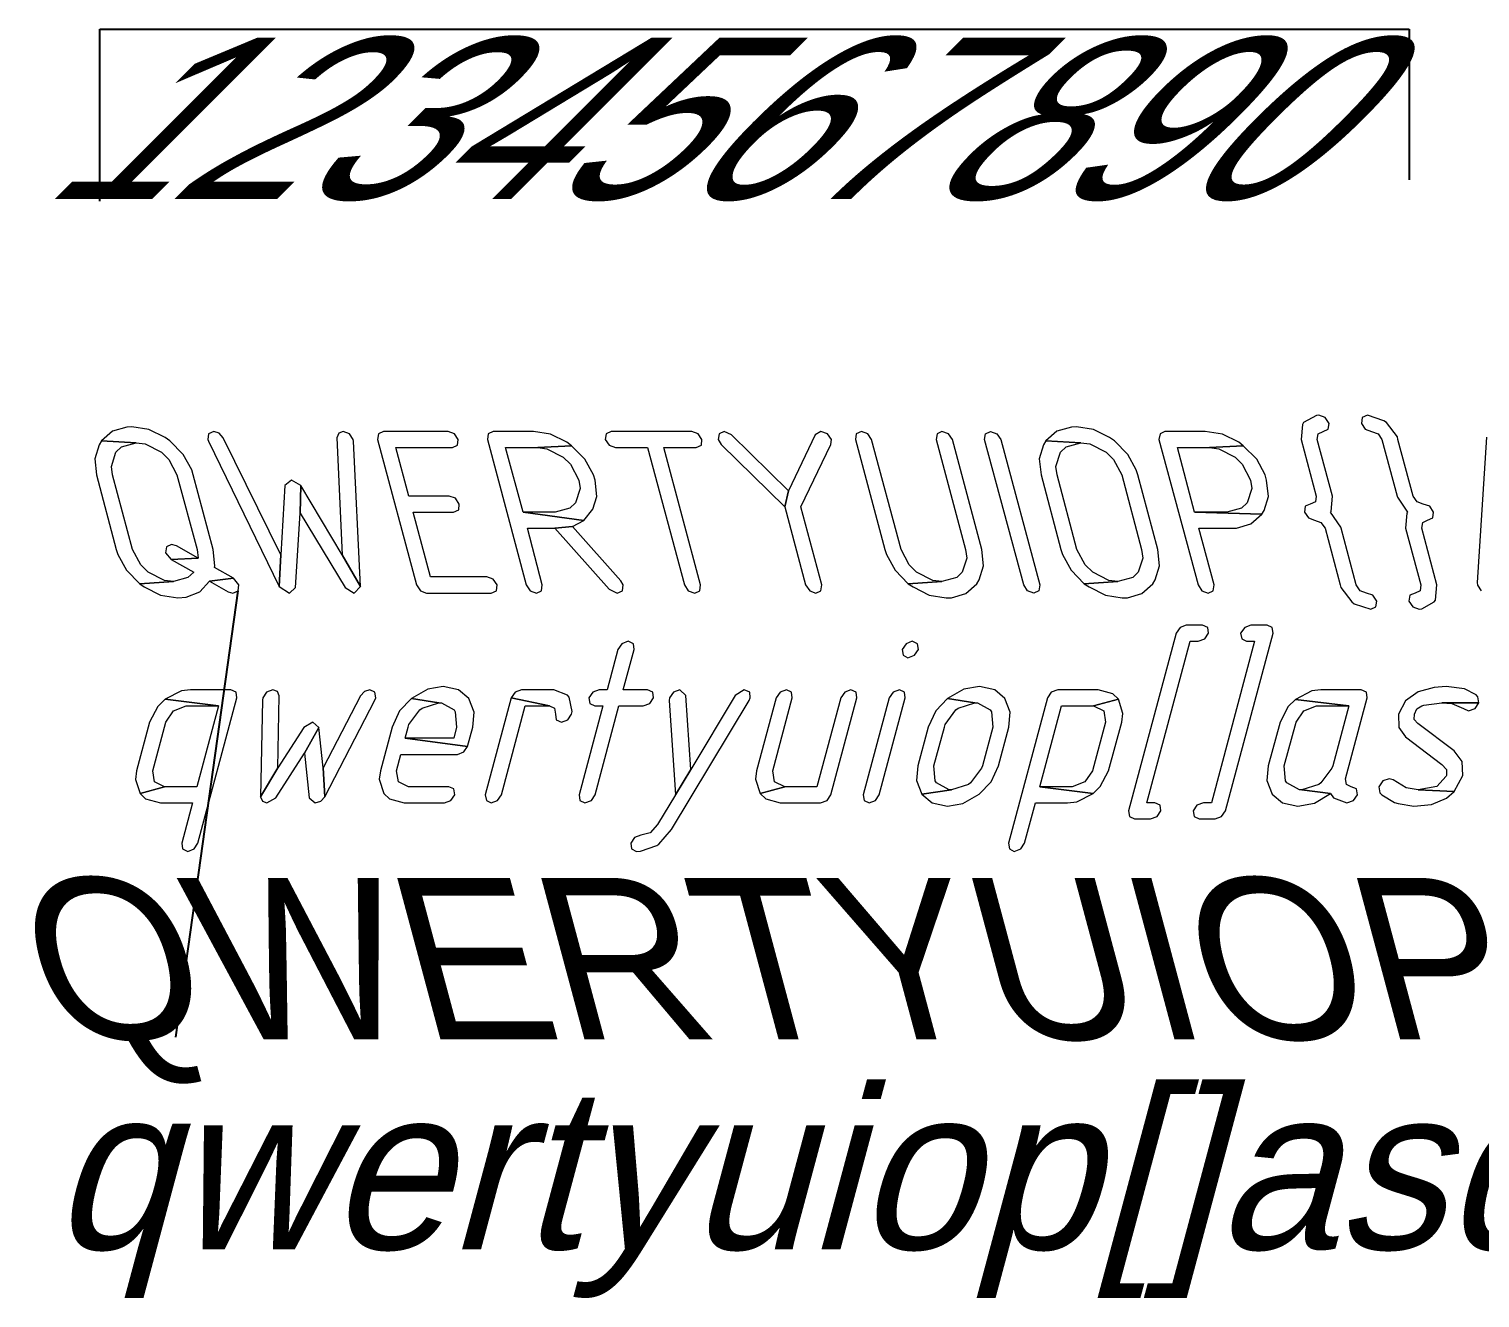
# Model space of a CAD drawing. Extents: x 325 to 23971, y -6917 to 27655.
# Drawn here: x 1464 to 7178, y -945 to 4052 of the extents above; entities that cross this region are included whole.
import ezdxf

# ---------------------------------------------------------------- set-up
doc = ezdxf.new("R2010")
doc.units = 0
doc.styles.add('qwerty', font='OpenGostTypeB-Regular.ttf')
doc.styles.get("Standard").update_dxf_attribs({"font": 'arial.ttf'})

msp = doc.modelspace()

# ---------------------------------------------------------------- linework, layer by layer
at = {"color": 1}
for p, q in [((1742.9, 3373.3), (1742.9, 4051.9)), ((1742.9, 4051.9), (6898.9, 4051.9)), ((6898.9, 4051.9), (6898.9, 3458)), ((2041.4, 82.2), (2286.8, 1839.9))]:
    msp.add_line(p, q, dxfattribs=at)
at = {"color": 7, "lineweight": 0}
for p, q in [((6534, 2529.9), (6483.4, 2502.4)), ((6543.5, 2530.9), (6534, 2529.9)), ((6568.8, 2521.4), (6543.5, 2530.9)), ((6583.6, 2498.2), (6568.8, 2521.4)), ((6714.4, 2521.4), (6711.2, 2498.2)), ((6734.4, 2530.9), (6714.4, 2521.4)), ((6799.8, 2508.8), (6734.4, 2530.9)), ((1792.1, 2467.6), (1748.8, 2429.7)), ((1849, 2484.5), (1792.1, 2467.6)), ((1868, 2485.6), (1849, 2484.5)), ((1935.5, 2475), (1868, 2485.6)), ((1999.9, 2443.4), (1935.5, 2475)), ((2170.8, 2458.1), (2167.6, 2436)), ((2191.9, 2466.6), (2170.8, 2458.1)), ((2213, 2460.2), (2191.9, 2466.6)), ((2228.8, 2442.3), (2213, 2460.2)), ((2683.5, 2460.2), (2676.1, 2442.3)), ((2700.4, 2466.6), (2683.5, 2460.2)), ((2725.7, 2458.1), (2700.4, 2466.6)), ((2740.4, 2436), (2725.7, 2458.1)), ((2839.6, 2458.1), (2836.4, 2434.9)), ((2859.7, 2466.6), (2839.6, 2458.1)), ((3113.9, 2466.6), (2859.7, 2466.6)), ((3139.2, 2458.1), (3113.9, 2466.6)), ((3154, 2434.9), (3139.2, 2458.1)), ((3272.1, 2458.1), (3269, 2434.9)), ((3292.2, 2466.6), (3272.1, 2458.1)), ((3450.4, 2466.6), (3292.2, 2466.6)), ((3517.9, 2456), (3450.4, 2466.6)), ((3736.3, 2458.1), (3733.1, 2434.9)), ((3756.4, 2466.6), (3736.3, 2458.1)), ((4073.9, 2466.6), (3756.4, 2466.6)), ((4099.2, 2458.1), (4073.9, 2466.6)), ((4114, 2434.9), (4099.2, 2458.1)), ((4181.5, 2458.1), (4178.3, 2434.9)), ((4201.5, 2466.6), (4181.5, 2458.1)), ((4230, 2453.9), (4201.5, 2466.6)), ((4582.4, 2466.6), (4560.2, 2453.9)), ((4607.7, 2458.1), (4582.4, 2466.6)), ((4623.5, 2434.9), (4607.7, 2458.1)), ((4721.6, 2458.1), (4718.5, 2434.9)), ((4741.7, 2466.6), (4721.6, 2458.1)), ((4767, 2458.1), (4741.7, 2466.6)), ((4781.8, 2434.9), (4767, 2458.1)), ((5040.2, 2458.1), (5036, 2434.9)), ((5059.2, 2466.6), (5040.2, 2458.1)), ((5084.5, 2458.1), (5059.2, 2466.6)), ((5100.3, 2434.9), (5084.5, 2458.1)), ((5226.9, 2434.9), (5230.1, 2458.1)), ((5230.1, 2458.1), (5250.1, 2466.6)), ((5230.1, 2458.1), (5230.1, 2458.1)), ((5230.1, 2458.1), (5230.1, 2458.1)), ((5230.1, 2458.1), (5230.1, 2458.1)), ((5250.1, 2466.6), (5250.1, 2466.6)), ((5250.1, 2466.6), (5275.5, 2458.1)), ((5275.5, 2458.1), (5275.5, 2458.1)), ((5275.5, 2458.1), (5291.3, 2434.9)), ((5511.8, 2467.6), (5468.5, 2429.7)), ((5568.7, 2484.5), (5511.8, 2467.6)), ((5588.8, 2485.6), (5568.7, 2484.5)), ((5656.3, 2475), (5588.8, 2485.6)), ((5719.6, 2443.4), (5656.3, 2475)), ((5917.9, 2458.1), (5913.7, 2434.9)), ((5936.9, 2466.6), (5917.9, 2458.1)), ((6096.2, 2466.6), (5936.9, 2466.6)), ((6163.7, 2456), (6096.2, 2466.6)), ((6479.1, 2495.1), (6473.9, 2434.9)), ((6483.4, 2502.4), (6479.1, 2495.1)), ((6537.2, 2434.9), (6540.3, 2458.1)), ((6540.3, 2458.1), (6560.4, 2466.6)), ((6560.4, 2466.6), (6580.4, 2476.1)), ((6580.4, 2476.1), (6583.6, 2498.2)), ((6711.2, 2498.2), (6726, 2476.1)), ((6726, 2476.1), (6751.3, 2466.6)), ((6751.3, 2466.6), (6776.6, 2458.1)), ((6776.6, 2458.1), (6791.4, 2434.9)), ((6809.3, 2502.4), (6799.8, 2508.8)), ((6852.6, 2445.5), (6809.3, 2502.4)), ((1739.3, 2414.9), (1722.4, 2359)), ((1748.8, 2429.7), (1739.3, 2414.9)), ((1748.8, 2429.7), (1886, 2422.3)), ((1886, 2422.3), (1748.8, 2429.7)), ((1805.8, 2385.3), (1827.9, 2406.4)), ((1827.9, 2406.4), (1886, 2422.3)), ((1886, 2422.3), (1920.8, 2418)), ((1920.8, 2418), (1985.1, 2385.3)), ((2017.8, 2429.7), (1999.9, 2443.4)), ((2070.6, 2376.9), (2017.8, 2429.7)), ((2167.6, 2436), (2170.8, 2428.6)), ((2170.8, 2428.6), (2449.3, 1856.8)), ((2455.6, 1981.3), (2228.8, 2442.3)), ((2676.1, 2442.3), (2697.2, 1981.3)), ((2741.5, 2428.6), (2740.4, 2436)), ((2768.9, 1856.8), (2741.5, 2428.6)), ((2836.4, 2434.9), (2989.4, 1863.2)), ((2958.8, 2212.3), (2908.2, 2403.3)), ((2908.2, 2403.3), (3130.8, 2403.3)), ((3130.8, 2403.3), (3150.8, 2412.8)), ((3150.8, 2412.8), (3154, 2434.9)), ((3269, 2434.9), (3421.9, 1863.2)), ((3409.3, 2149), (3340.7, 2403.3)), ((3340.7, 2403.3), (3467.3, 2403.3)), ((3467.3, 2403.3), (3600.2, 2410.7)), ((3600.2, 2410.7), (3467.3, 2403.3)), ((3467.3, 2403.3), (3503.2, 2399.1)), ((3582.3, 2424.4), (3517.9, 2456)), ((3600.2, 2410.7), (3582.3, 2424.4)), ((3653, 2357.9), (3600.2, 2410.7)), ((3733.1, 2434.9), (3747.9, 2412.8)), ((3747.9, 2412.8), (3773.2, 2403.3)), ((3773.2, 2403.3), (3899.8, 2403.3)), ((3899.8, 2403.3), (4045.4, 1863.2)), ((4108.7, 1863.2), (3964.2, 2403.3)), ((3964.2, 2403.3), (4090.8, 2403.3)), ((4090.8, 2403.3), (4111.9, 2412.8)), ((4111.9, 2412.8), (4114, 2434.9)), ((4178.3, 2434.9), (4188.9, 2415.9)), ((4188.9, 2415.9), (4440, 2170.1)), ((4454.7, 2233.4), (4230, 2453.9)), ((4560.2, 2453.9), (4454.7, 2233.4)), ((4503.2, 2170.1), (4621.4, 2415.9)), ((4621.4, 2415.9), (4623.5, 2434.9)), ((4718.5, 2434.9), (4834.5, 2002.4)), ((4897.8, 2002.4), (4781.8, 2434.9)), ((5036, 2434.9), (5152, 2002.4)), ((5216.4, 2002.4), (5100.3, 2434.9)), ((5381, 1863.2), (5226.9, 2434.9)), ((5291.3, 2434.9), (5291.3, 2434.9)), ((5291.3, 2434.9), (5444.3, 1863.2)), ((5459, 2414.9), (5442.1, 2359)), ((5468.5, 2429.7), (5459, 2414.9)), ((5468.5, 2429.7), (5605.7, 2422.3)), ((5605.7, 2422.3), (5468.5, 2429.7)), ((5526.5, 2385.3), (5548.7, 2406.4)), ((5548.7, 2406.4), (5605.7, 2422.3)), ((5605.7, 2422.3), (5641.5, 2418)), ((5641.5, 2418), (5705.9, 2385.3)), ((5738.6, 2429.7), (5719.6, 2443.4)), ((5791.3, 2376.9), (5738.6, 2429.7)), ((5913.7, 2434.9), (6067.7, 1863.2)), ((6054, 2149), (5986.5, 2403.3)), ((5986.5, 2403.3), (6113.1, 2403.3)), ((6113.1, 2403.3), (6246, 2410.7)), ((6246, 2410.7), (6113.1, 2403.3)), ((6113.1, 2403.3), (6148.9, 2399.1)), ((6228.1, 2424.4), (6163.7, 2456)), ((6246, 2410.7), (6228.1, 2424.4)), ((6298.7, 2357.9), (6246, 2410.7)), ((6473.9, 2434.9), (6532.9, 2212.3)), ((6597.3, 2212.3), (6537.2, 2434.9)), ((6791.4, 2434.9), (6851.5, 2212.3)), ((6854.7, 2434.9), (6852.6, 2445.5)), ((6914.8, 2212.3), (6854.7, 2434.9)), ((7203.9, 2444.4), (7167, 1872.6)), ((1722.4, 2359), (1728.8, 2295.7)), ((1787.8, 2329.4), (1805.8, 2385.3)), ((1985.1, 2385.3), (2014.7, 2356.9)), ((2014.7, 2356.9), (2046.3, 2295.7)), ((2104.3, 2315.7), (2070.6, 2376.9)), ((3503.2, 2399.1), (3567.5, 2365.3)), ((3567.5, 2365.3), (3596, 2337.9)), ((3686.7, 2295.7), (3653, 2357.9)), ((5442.1, 2359), (5449.5, 2295.7)), ((5507.5, 2329.4), (5526.5, 2385.3)), ((5705.9, 2385.3), (5734.4, 2356.9)), ((5734.4, 2356.9), (5767.1, 2295.7)), ((5824, 2315.7), (5791.3, 2376.9)), ((6148.9, 2399.1), (6213.3, 2365.3)), ((6213.3, 2365.3), (6241.8, 2337.9)), ((6331.5, 2295.7), (6298.7, 2357.9)), ((1728.8, 2295.7), (1806.8, 2002.4)), ((1792.1, 2295.7), (1787.8, 2329.4)), ((1871.2, 2002.4), (1792.1, 2295.7)), ((2046.3, 2295.7), (2125.4, 2002.4)), ((2110.7, 2295.7), (2104.3, 2315.7)), ((2188.7, 2002.4), (2110.7, 2295.7)), ((3596, 2337.9), (3628.7, 2275.6)), ((3693.1, 2275.6), (3686.7, 2295.7)), ((5449.5, 2295.7), (5527.6, 2002.4)), ((5512.8, 2295.7), (5507.5, 2329.4)), ((5590.9, 2002.4), (5512.8, 2295.7)), ((5767.1, 2295.7), (5845.1, 2002.4)), ((5830.4, 2295.7), (5824, 2315.7)), ((5909.5, 2002.4), (5830.4, 2295.7)), ((6241.8, 2337.9), (6274.5, 2275.6)), ((6337.8, 2275.6), (6331.5, 2295.7)), ((2471.4, 2254.5), (2455.6, 1981.3)), ((2496.8, 2275.6), (2471.4, 2254.5)), ((2533.7, 2254.5), (2496.8, 2275.6)), ((2531.6, 2145.9), (2533.7, 2254.5)), ((2533.7, 2254.5), (2531.6, 2145.9)), ((2697.2, 1981.3), (2533.7, 2254.5)), ((3634, 2241.9), (3616, 2186)), ((3628.7, 2275.6), (3634, 2241.9)), ((3699.4, 2211.3), (3693.1, 2275.6)), ((4454.7, 2233.4), (4440, 2170.1)), ((4440, 2170.1), (4454.7, 2233.4)), ((6279.8, 2241.9), (6260.8, 2186)), ((6274.5, 2275.6), (6279.8, 2241.9)), ((6345.2, 2211.3), (6337.8, 2275.6)), ((3118.1, 2212.3), (2958.8, 2212.3)), ((3143.4, 2203.9), (3118.1, 2212.3)), ((3158.2, 2180.7), (3143.4, 2203.9)), ((3156.1, 2158.5), (3158.2, 2180.7)), ((3616, 2186), (3593.9, 2164.9)), ((3684.6, 2160.6), (3699.4, 2211.3)), ((6260.8, 2186), (6238.6, 2164.9)), ((6328.3, 2156.4), (6345.2, 2211.3)), ((6489.7, 2172.2), (6486.5, 2149)), ((6509.7, 2180.7), (6489.7, 2172.2)), ((6530.8, 2190.2), (6509.7, 2180.7)), ((6532.9, 2212.3), (6530.8, 2190.2)), ((6592, 2152.2), (6597.3, 2212.3)), ((6851.5, 2212.3), (6852.6, 2208.1)), ((6852.6, 2208.1), (6892.7, 2149)), ((6930.7, 2190.2), (6914.8, 2212.3)), ((6954.9, 2180.7), (6930.7, 2190.2)), ((6980.2, 2172.2), (6954.9, 2180.7)), ((6995, 2149), (6980.2, 2172.2)), ((2512.6, 1852.6), (2531.6, 2145.9)), ((2531.6, 2145.9), (2708.8, 1852.6)), ((3044.3, 1894.8), (2976.8, 2149)), ((2976.8, 2149), (3135, 2149)), ((3135, 2149), (3156.1, 2158.5)), ((3648.7, 2116.3), (3409.3, 2149)), ((3535.9, 2149), (3409.3, 2149)), ((3409.3, 2149), (3648.7, 2116.3)), ((3593.9, 2164.9), (3535.9, 2149)), ((3603.4, 2093.1), (3648.7, 2116.3)), ((3648.7, 2116.3), (3684.6, 2160.6)), ((4440, 2170.1), (4522.2, 1863.2)), ((4585.5, 1863.2), (4503.2, 2170.1)), ((6318.8, 2141.7), (6054, 2149)), ((6181.7, 2149), (6054, 2149)), ((6054, 2149), (6318.8, 2141.7)), ((6238.6, 2164.9), (6181.7, 2149)), ((6275.5, 2103.7), (6318.8, 2141.7)), ((6318.8, 2141.7), (6328.3, 2156.4)), ((6486.5, 2149), (6502.4, 2126.9)), ((6502.4, 2126.9), (6526.6, 2117.4)), ((6526.6, 2117.4), (6551.9, 2107.9)), ((6589.9, 2149), (6592, 2152.2)), ((6630, 2090), (6589.9, 2149)), ((6890.6, 2145.9), (6885.3, 2085.7)), ((6892.7, 2149), (6890.6, 2145.9)), ((6952.8, 2107.9), (6971.8, 2117.4)), ((6971.8, 2117.4), (6992.9, 2126.9)), ((6992.9, 2126.9), (6995, 2149)), ((3485.2, 1863.2), (3426.2, 2085.7)), ((3426.2, 2085.7), (3534.8, 2085.7)), ((3534.8, 2085.7), (3603.4, 2093.1)), ((3603.4, 2093.1), (3534.8, 2085.7)), ((3534.8, 2085.7), (3749, 1846.3)), ((3794.3, 1879), (3603.4, 2093.1)), ((6131, 1863.2), (6070.9, 2085.7)), ((6070.9, 2085.7), (6198.5, 2085.7)), ((6198.5, 2085.7), (6218.6, 2085.7)), ((6218.6, 2085.7), (6275.5, 2103.7)), ((6551.9, 2107.9), (6567.8, 2085.7)), ((6567.8, 2085.7), (6626.8, 1863.2)), ((6631.1, 2085.7), (6630, 2090)), ((6690.1, 1863.2), (6631.1, 2085.7)), ((6885.3, 2085.7), (6945.4, 1863.2)), ((6948.6, 2085.7), (6952.8, 2107.9)), ((7008.7, 1863.2), (6948.6, 2085.7)), ((1806.8, 2002.4), (1813.2, 1982.4)), ((1903.9, 1941.2), (1871.2, 2002.4)), ((2005.2, 2013), (2000.9, 1989.7)), ((2025.2, 2021.4), (2005.2, 2013)), ((2044.2, 2016.1), (2025.2, 2021.4)), ((2129.6, 1967.6), (2044.2, 2016.1)), ((2125.4, 2002.4), (2129.6, 1967.6)), ((2195, 1938.1), (2188.7, 2002.4)), ((4834.5, 2002.4), (4840.8, 1982.4)), ((4930.5, 1941.2), (4897.8, 2002.4)), ((5152, 2002.4), (5157.3, 1968.6)), ((5222.7, 1938.1), (5216.4, 2002.4)), ((5527.6, 2002.4), (5533.9, 1982.4)), ((5623.6, 1941.2), (5590.9, 2002.4)), ((5845.1, 2002.4), (5850.4, 1968.6)), ((5915.8, 1938.1), (5909.5, 2002.4)), ((1813.2, 1982.4), (1846.9, 1921.2)), ((2000.9, 1989.7), (2023.1, 1963.4)), ((2129.6, 1967.6), (2023.1, 1963.4)), ((2023.1, 1963.4), (2129.6, 1967.6)), ((2023.1, 1963.4), (2112.8, 1912.7)), ((2449.3, 1856.8), (2455.6, 1981.3)), ((2455.6, 1981.3), (2449.3, 1856.8)), ((2697.2, 1981.3), (2768.9, 1856.8)), ((2768.9, 1856.8), (2697.2, 1981.3)), ((4840.8, 1982.4), (4874.6, 1921.2)), ((5157.3, 1968.6), (5138.3, 1912.7)), ((5533.9, 1982.4), (5567.7, 1921.2)), ((5850.4, 1968.6), (5832.5, 1912.7)), ((1846.9, 1921.2), (1899.7, 1867.4)), ((1932.4, 1912.7), (1903.9, 1941.2)), ((1996.7, 1880), (1932.4, 1912.7)), ((2089.6, 1891.6), (2032.6, 1875.8)), ((2112.8, 1912.7), (2089.6, 1891.6)), ((2175, 1876.9), (2268.9, 1889.5)), ((2268.9, 1889.5), (2175, 1876.9)), ((2194, 1931.7), (2195, 1938.1)), ((2268.9, 1889.5), (2194, 1931.7)), ((2290, 1863.2), (2268.9, 1889.5)), ((3266.9, 1894.8), (3044.3, 1894.8)), ((3292.2, 1885.3), (3266.9, 1894.8)), ((4874.6, 1921.2), (4926.3, 1867.4)), ((4959, 1912.7), (4930.5, 1941.2)), ((5023.3, 1880), (4959, 1912.7)), ((5117.2, 1891.6), (5059.2, 1875.8)), ((5138.3, 1912.7), (5117.2, 1891.6)), ((5205.8, 1883.2), (5222.7, 1938.1)), ((5567.7, 1921.2), (5619.4, 1867.4)), ((5653.1, 1912.7), (5623.6, 1941.2)), ((5716.4, 1880), (5653.1, 1912.7)), ((5810.3, 1891.6), (5752.3, 1875.8)), ((5832.5, 1912.7), (5810.3, 1891.6)), ((5898.9, 1883.2), (5915.8, 1938.1)), ((2032.6, 1875.8), (1899.7, 1867.4)), ((1899.7, 1867.4), (2032.6, 1875.8)), ((1899.7, 1867.4), (1917.6, 1854.7)), ((1917.6, 1854.7), (1982, 1822)), ((2032.6, 1875.8), (1996.7, 1880)), ((2082.2, 1814.6), (2136, 1835.7)), ((2136, 1835.7), (2175, 1876.9)), ((2175, 1876.9), (2247.8, 1835.7)), ((2247.8, 1835.7), (2266.8, 1830.4)), ((2266.8, 1830.4), (2286.8, 1839.9)), ((2286.8, 1839.9), (2290, 1863.2)), ((2449.3, 1856.8), (2489.4, 1830.4)), ((2489.4, 1830.4), (2512.6, 1852.6)), ((2708.8, 1852.6), (2743.6, 1830.4)), ((2743.6, 1830.4), (2768.9, 1856.8)), ((2989.4, 1863.2), (3005.2, 1839.9)), ((3005.2, 1839.9), (3029.5, 1830.4)), ((3029.5, 1830.4), (3283.7, 1830.4)), ((3283.7, 1830.4), (3304.8, 1839.9)), ((3307, 1863.2), (3292.2, 1885.3)), ((3304.8, 1839.9), (3307, 1863.2)), ((3421.9, 1863.2), (3437.8, 1839.9)), ((3437.8, 1839.9), (3462, 1830.4)), ((3462, 1830.4), (3482.1, 1839.9)), ((3482.1, 1839.9), (3485.2, 1863.2)), ((3749, 1846.3), (3780.6, 1830.4)), ((3780.6, 1830.4), (3800.7, 1839.9)), ((3803.8, 1863.2), (3794.3, 1879)), ((3800.7, 1839.9), (3803.8, 1863.2)), ((4045.4, 1863.2), (4060.2, 1839.9)), ((4060.2, 1839.9), (4085.5, 1830.4)), ((4085.5, 1830.4), (4105.5, 1839.9)), ((4105.5, 1839.9), (4108.7, 1863.2)), ((4522.2, 1863.2), (4538.1, 1839.9)), ((4538.1, 1839.9), (4562.3, 1830.4)), ((4562.3, 1830.4), (4582.4, 1839.9)), ((4582.4, 1839.9), (4585.5, 1863.2)), ((4926.3, 1867.4), (5059.2, 1875.8)), ((5059.2, 1875.8), (4926.3, 1867.4)), ((4926.3, 1867.4), (4945.3, 1854.7)), ((4945.3, 1854.7), (5008.6, 1822)), ((5059.2, 1875.8), (5023.3, 1880)), ((5096.1, 1812.5), (5153.1, 1829.4)), ((5153.1, 1829.4), (5196.3, 1867.4)), ((5196.3, 1867.4), (5205.8, 1883.2)), ((5395.7, 1839.9), (5381, 1863.2)), ((5381, 1863.2), (5381, 1863.2)), ((5421, 1830.4), (5395.7, 1839.9)), ((5395.7, 1839.9), (5395.7, 1839.9)), ((5441.1, 1839.9), (5421, 1830.4)), ((5421, 1830.4), (5421, 1830.4)), ((5444.3, 1863.2), (5441.1, 1839.9)), ((5441.1, 1839.9), (5441.1, 1839.9)), ((5752.3, 1875.8), (5619.4, 1867.4)), ((5619.4, 1867.4), (5752.3, 1875.8)), ((5619.4, 1867.4), (5638.4, 1854.7)), ((5638.4, 1854.7), (5702.7, 1822)), ((5752.3, 1875.8), (5716.4, 1880)), ((5789.2, 1812.5), (5846.2, 1829.4)), ((5846.2, 1829.4), (5889.4, 1867.4)), ((5889.4, 1867.4), (5898.9, 1883.2)), ((6067.7, 1863.2), (6082.5, 1839.9)), ((6082.5, 1839.9), (6107.8, 1830.4)), ((6107.8, 1830.4), (6127.8, 1839.9)), ((6127.8, 1839.9), (6131, 1863.2)), ((6626.8, 1863.2), (6630, 1852.6)), ((6630, 1852.6), (6673.3, 1795.6)), ((6706, 1839.9), (6690.1, 1863.2)), ((6731.3, 1830.4), (6706, 1839.9)), ((6756.6, 1822), (6731.3, 1830.4)), ((6922.2, 1830.4), (6902.2, 1822)), ((6942.3, 1839.9), (6922.2, 1830.4)), ((6945.4, 1863.2), (6942.3, 1839.9)), ((7003.4, 1803), (7008.7, 1863.2)), ((7167, 1872.6), (7168, 1862.1)), ((7168, 1862.1), (7182.8, 1839.9)), ((1982, 1822), (2049.5, 1811.5)), ((2049.5, 1811.5), (2082.2, 1814.6)), ((5008.6, 1822), (5076.1, 1811.5)), ((5076.1, 1811.5), (5096.1, 1812.5)), ((5702.7, 1822), (5769.2, 1811.5)), ((5769.2, 1811.5), (5789.2, 1812.5)), ((6673.3, 1795.6), (6682.7, 1788.3)), ((6682.7, 1788.3), (6748.2, 1767.2)), ((6748.2, 1767.2), (6768.2, 1776.6)), ((6771.4, 1798.8), (6756.6, 1822)), ((6768.2, 1776.6), (6771.4, 1798.8)), ((6902.2, 1822), (6898, 1798.8)), ((6898, 1798.8), (6913.8, 1776.6)), ((6913.8, 1776.6), (6939.1, 1767.2)), ((6948.6, 1768.2), (6998.2, 1795.6)), ((6998.2, 1795.6), (7003.4, 1803)), ((6939.1, 1767.2), (6948.6, 1768.2)), ((5981.2, 1672.2), (5793.4, 972.8)), ((5997, 1695.4), (5981.2, 1672.2)), ((6021.3, 1703.9), (5997, 1695.4)), ((6085.7, 1703.9), (6021.3, 1703.9)), ((6105.7, 1695.4), (6085.7, 1703.9)), ((6094.1, 1650.1), (6108.9, 1672.2)), ((6108.9, 1672.2), (6105.7, 1695.4)), ((6175.3, 972.8), (6363.1, 1672.2)), ((6251.3, 1695.4), (6235.5, 1672.2)), ((6235.5, 1672.2), (6239.7, 1650.1)), ((6275.5, 1703.9), (6251.3, 1695.4)), ((6339.9, 1703.9), (6275.5, 1703.9)), ((6359.9, 1695.4), (6339.9, 1703.9)), ((6363.1, 1672.2), (6359.9, 1695.4)), ((3782.7, 1608.9), (3740.5, 1449.6)), ((3798.6, 1631.1), (3782.7, 1608.9)), ((3823.9, 1640.6), (3798.6, 1631.1)), ((3803.8, 1449.6), (3847.1, 1608.9)), ((3843.9, 1631.1), (3823.9, 1640.6)), ((3847.1, 1608.9), (3843.9, 1631.1)), ((4917.8, 1631.1), (4902, 1608.9)), ((4902, 1608.9), (4906.2, 1585.7)), ((4942.1, 1640.6), (4917.8, 1631.1)), ((4963.2, 1631.1), (4942.1, 1640.6)), ((4950.5, 1585.7), (4966.4, 1608.9)), ((4966.4, 1608.9), (4963.2, 1631.1)), ((5866.2, 1004.4), (6036.1, 1640.6)), ((6036.1, 1640.6), (6067.7, 1640.6)), ((6067.7, 1640.6), (6094.1, 1650.1)), ((6290.3, 1640.6), (6120.5, 1004.4)), ((6239.7, 1650.1), (6258.7, 1640.6)), ((6258.7, 1640.6), (6290.3, 1640.6)), ((4906.2, 1585.7), (4925.2, 1576.2)), ((4925.2, 1576.2), (4950.5, 1585.7)), ((2064.2, 1445.4), (1999.9, 1412.7)), ((2100.1, 1449.6), (2064.2, 1445.4)), ((2258.3, 1449.6), (2100.1, 1449.6)), ((2279.4, 1440.1), (2258.3, 1449.6)), ((2281.6, 1418), (2279.4, 1440.1)), ((2398.7, 1440.1), (2383.9, 1418)), ((2424, 1449.6), (2398.7, 1440.1)), ((2441.9, 1443.3), (2424, 1449.6)), ((2448.2, 1425.4), (2441.9, 1443.3)), ((2784.8, 1443.3), (2768.9, 1425.4)), ((2805.9, 1449.6), (2784.8, 1443.3)), ((2825.9, 1440.1), (2805.9, 1449.6)), ((2829.1, 1418), (2825.9, 1440.1)), ((3033.7, 1451.7), (2970.4, 1415.9)), ((3094.9, 1462.3), (3033.7, 1451.7)), ((3155, 1449.6), (3094.9, 1462.3)), ((3195.1, 1415.9), (3155, 1449.6)), ((3378.7, 1440.1), (3362.9, 1418)), ((3402.9, 1449.6), (3378.7, 1440.1)), ((3530.6, 1449.6), (3402.9, 1449.6)), ((3584.4, 1428.5), (3530.6, 1449.6)), ((3683.6, 1440.1), (3668.8, 1418)), ((3708.9, 1449.6), (3683.6, 1440.1)), ((3740.5, 1449.6), (3708.9, 1449.6)), ((3899.8, 1449.6), (3803.8, 1449.6)), ((3919.9, 1440.1), (3899.8, 1449.6)), ((3923, 1418), (3919.9, 1440.1)), ((4002.2, 1440.1), (3986.3, 1418)), ((4026.4, 1449.6), (4002.2, 1440.1)), ((4050.7, 1427.5), (4026.4, 1449.6)), ((4280.7, 1449.6), (4244.8, 1427.5)), ((4301.8, 1440.1), (4280.7, 1449.6)), ((4303.9, 1418), (4301.8, 1440.1)), ((4422, 1440.1), (4406.2, 1418)), ((4446.3, 1449.6), (4422, 1440.1)), ((4466.3, 1440.1), (4446.3, 1449.6)), ((4469.5, 1418), (4466.3, 1440.1)), ((4676.3, 1440.1), (4660.4, 1418)), ((4700.5, 1449.6), (4676.3, 1440.1)), ((4721.6, 1440.1), (4700.5, 1449.6)), ((4723.7, 1418), (4721.6, 1440.1)), ((4867.2, 1440.1), (4851.4, 1418)), ((4891.5, 1449.6), (4867.2, 1440.1)), ((4911.5, 1440.1), (4891.5, 1449.6)), ((4914.7, 1418), (4911.5, 1440.1)), ((5144.6, 1451.7), (5081.4, 1415.9)), ((5206.9, 1462.3), (5144.6, 1451.7)), ((5267, 1449.6), (5206.9, 1462.3)), ((5307.1, 1415.9), (5267, 1449.6)), ((5489.6, 1440.1), (5474.8, 1418)), ((5514.9, 1449.6), (5489.6, 1440.1)), ((5674.2, 1449.6), (5514.9, 1449.6)), ((5732.2, 1433.8), (5674.2, 1449.6)), ((5754.4, 1412.7), (5732.2, 1433.8)), ((6516.1, 1445.4), (6451.7, 1411.6)), ((6550.9, 1449.6), (6516.1, 1445.4)), ((6710.2, 1449.6), (6550.9, 1449.6)), ((6731.3, 1440.1), (6710.2, 1449.6)), ((6733.4, 1418), (6731.3, 1440.1)), ((6934.9, 1442.2), (6885.3, 1406.4)), ((6997.1, 1459.1), (6934.9, 1442.2)), ((7044.6, 1462.3), (6997.1, 1459.1)), ((7117.4, 1453.8), (7044.6, 1462.3)), ((7162.7, 1429.6), (7117.4, 1453.8)), ((7170.1, 1422.2), (7162.7, 1429.6)), ((1971.4, 1384.2), (1938.7, 1322)), ((1999.9, 1412.7), (1971.4, 1384.2)), ((1999.9, 1412.7), (2209.8, 1386.3)), ((2209.8, 1386.3), (1999.9, 1412.7)), ((2032.6, 1367.3), (2082.2, 1386.3)), ((2082.2, 1386.3), (2209.8, 1386.3)), ((2209.8, 1386.3), (2124.4, 1067.7)), ((2128.6, 845.1), (2281.6, 1418)), ((2382.8, 1409.5), (2375.4, 1028.7)), ((2383.9, 1418), (2382.8, 1409.5)), ((2443, 1142.6), (2448.2, 1425.4)), ((2768.9, 1425.4), (2622.3, 1142.6)), ((2628.6, 1028.7), (2825.9, 1409.5)), ((2825.9, 1409.5), (2829.1, 1418)), ((2970.4, 1415.9), (2923, 1367.3)), ((2970.4, 1415.9), (3078, 1399)), ((3078, 1399), (2970.4, 1415.9)), ((3003.1, 1370.5), (3012.6, 1376.8)), ((3012.6, 1376.8), (3078, 1399)), ((3078, 1399), (3087.5, 1397.9)), ((3087.5, 1397.9), (3138.2, 1370.5)), ((3216.2, 1362.1), (3195.1, 1415.9)), ((3362.9, 1418), (3260.5, 1036.1)), ((3324.9, 1036.1), (3417.7, 1386.3)), ((3362.9, 1418), (3513.7, 1386.3)), ((3513.7, 1386.3), (3362.9, 1418)), ((3417.7, 1386.3), (3513.7, 1386.3)), ((3513.7, 1386.3), (3533.8, 1376.8)), ((3533.8, 1376.8), (3536.9, 1353.6)), ((3590.7, 1421.1), (3584.4, 1428.5)), ((3602.3, 1364.2), (3590.7, 1421.1)), ((3723.6, 1386.3), (3629.8, 1036.1)), ((3668.8, 1418), (3672, 1395.8)), ((3672, 1395.8), (3692, 1386.3)), ((3692, 1386.3), (3723.6, 1386.3)), ((3693.1, 1036.1), (3786.9, 1386.3)), ((3786.9, 1386.3), (3881.9, 1386.3)), ((3881.9, 1386.3), (3908.3, 1395.8)), ((3908.3, 1395.8), (3923, 1418)), ((3986.3, 1418), (3985.3, 1407.4)), ((3985.3, 1407.4), (4009.5, 1036.1)), ((3993.7, 898.9), (4299.6, 1407.4)), ((4069.7, 1136.3), (4050.7, 1427.5)), ((4244.8, 1427.5), (4069.7, 1136.3)), ((4299.6, 1407.4), (4303.9, 1418)), ((4406.2, 1418), (4329.2, 1131)), ((4392.5, 1131), (4469.5, 1418)), ((4660.4, 1418), (4566.5, 1067.7)), ((4621.4, 1036.1), (4723.7, 1418)), ((4851.4, 1418), (4749, 1036.1)), ((4812.3, 1036.1), (4914.7, 1418)), ((5081.4, 1415.9), (5034.9, 1367.3)), ((5081.4, 1415.9), (5189, 1399)), ((5189, 1399), (5081.4, 1415.9)), ((5114.1, 1370.5), (5123.5, 1376.8)), ((5123.5, 1376.8), (5189, 1399)), ((5189, 1399), (5199.5, 1397.9)), ((5199.5, 1397.9), (5249.1, 1370.5)), ((5328.2, 1362.1), (5307.1, 1415.9)), ((5474.8, 1418), (5320.8, 845.1)), ((5444.3, 1067.7), (5529.7, 1386.3)), ((5529.7, 1386.3), (5656.3, 1386.3)), ((5656.3, 1386.3), (5754.4, 1412.7)), ((5754.4, 1412.7), (5656.3, 1386.3)), ((5656.3, 1386.3), (5696.4, 1367.3)), ((5771.3, 1356.8), (5754.4, 1412.7)), ((6422.2, 1384.2), (6390.5, 1322)), ((6451.7, 1411.6), (6422.2, 1384.2)), ((6451.7, 1411.6), (6661.6, 1386.3)), ((6661.6, 1386.3), (6451.7, 1411.6)), ((6484.4, 1367.3), (6534, 1386.3)), ((6534, 1386.3), (6661.6, 1386.3)), ((6661.6, 1386.3), (6598.4, 1150)), ((6647.9, 1099.4), (6733.4, 1418)), ((6885.3, 1406.4), (6856.8, 1353.6)), ((6920.1, 1353.6), (6929.6, 1374.7)), ((6929.6, 1374.7), (6948.6, 1386.3)), ((6948.6, 1386.3), (6957, 1389.5)), ((6957, 1389.5), (7027.7, 1399)), ((7027.7, 1399), (7173.3, 1399)), ((7173.3, 1399), (7027.7, 1399)), ((7027.7, 1399), (7066.7, 1395.8)), ((7066.7, 1395.8), (7113.2, 1375.8)), ((7113.2, 1375.8), (7133.2, 1366.3)), ((7133.2, 1366.3), (7158.5, 1375.8)), ((7158.5, 1375.8), (7173.3, 1399)), ((7173.3, 1399), (7170.1, 1422.2)), ((1938.7, 1322), (1887, 1131)), ((1951.4, 1131), (2002, 1322)), ((2002, 1322), (2032.6, 1367.3)), ((2581.2, 1322), (2545.3, 1300.9)), ((2605.4, 1300.9), (2581.2, 1322)), ((2923, 1367.3), (2893.4, 1303)), ((2959.9, 1313.5), (3003.1, 1370.5)), ((3138.2, 1370.5), (3142.4, 1363.1)), ((3142.4, 1363.1), (3147.7, 1303)), ((3212, 1303), (3216.2, 1362.1)), ((3536.9, 1353.6), (3540.1, 1331.5)), ((3540.1, 1331.5), (3560.1, 1322)), ((3560.1, 1322), (3585.5, 1331.5)), ((3585.5, 1331.5), (3600.2, 1353.6)), ((3600.2, 1353.6), (3602.3, 1364.2)), ((5034.9, 1367.3), (5005.4, 1303)), ((5071.9, 1313.5), (5114.1, 1370.5)), ((5249.1, 1370.5), (5254.4, 1363.1)), ((5254.4, 1363.1), (5259.6, 1303)), ((5322.9, 1303), (5328.2, 1362.1)), ((5702.7, 1322), (5652.1, 1131)), ((5696.4, 1367.3), (5702.7, 1322)), ((5715.4, 1131), (5767.1, 1322)), ((5767.1, 1322), (5771.3, 1356.8)), ((6390.5, 1322), (6344.1, 1150)), ((6407.4, 1150), (6453.8, 1322)), ((6453.8, 1322), (6484.4, 1367.3)), ((6856.8, 1353.6), (6857.9, 1300.9)), ((6919.1, 1332.5), (6920.1, 1353.6)), ((6933.8, 1316.7), (6919.1, 1332.5)), ((7076.2, 1209.1), (6933.8, 1316.7)), ((2545.3, 1300.9), (2443, 1142.6)), ((2548.5, 1200.7), (2605.4, 1300.9)), ((2605.4, 1300.9), (2548.5, 1200.7)), ((2622.3, 1142.6), (2605.4, 1300.9)), ((2893.4, 1303), (2848.1, 1131)), ((2945.1, 1258.7), (2956.7, 1303)), ((3136.1, 1258.7), (2945.1, 1258.7)), ((2945.1, 1258.7), (3190.9, 1227)), ((3190.9, 1227), (2945.1, 1258.7)), ((2956.7, 1303), (2959.9, 1313.5)), ((3147.7, 1303), (3136.1, 1258.7)), ((3190.9, 1227), (3212, 1303)), ((5005.4, 1303), (4964.3, 1150)), ((5027.6, 1150), (5068.7, 1303)), ((5068.7, 1303), (5071.9, 1313.5)), ((5259.6, 1303), (5218.5, 1150)), ((5281.8, 1150), (5322.9, 1303)), ((6857.9, 1300.9), (6885.3, 1263.9)), ((6885.3, 1263.9), (7027.7, 1155.3)), ((2435.6, 1024.5), (2548.5, 1200.7)), ((2548.5, 1200.7), (2566.4, 1024.5)), ((3150.8, 1195.4), (3176.1, 1204.9)), ((3176.1, 1204.9), (3190.9, 1227)), ((7107.9, 1167.9), (7076.2, 1209.1)), ((2911.3, 1131), (2928.2, 1195.4)), ((2928.2, 1195.4), (3150.8, 1195.4)), ((4964.3, 1150), (4959, 1092)), ((5032.8, 1090.9), (5027.6, 1150)), ((5218.5, 1150), (5215.3, 1140.5)), ((5252.3, 1086.7), (5281.8, 1150)), ((6344.1, 1150), (6338.8, 1092)), ((6412.7, 1090.9), (6407.4, 1150)), ((6598.4, 1150), (6595.2, 1140.5)), ((7027.7, 1155.3), (7046.7, 1136.3)), ((7110, 1112), (7107.9, 1167.9)), ((1887, 1131), (1882.8, 1096.2)), ((1882.8, 1096.2), (1900.7, 1041.4)), ((1957.7, 1086.7), (1951.4, 1131)), ((1997.8, 1067.7), (1957.7, 1086.7)), ((2375.4, 1028.7), (2443, 1142.6)), ((2443, 1142.6), (2375.4, 1028.7)), ((2622.3, 1142.6), (2628.6, 1028.7)), ((2628.6, 1028.7), (2622.3, 1142.6)), ((2848.1, 1131), (2842.8, 1097.3)), ((2842.8, 1097.3), (2860.7, 1041.4)), ((2918.7, 1086.7), (2911.3, 1131)), ((2957.8, 1067.7), (2918.7, 1086.7)), ((4069.7, 1136.3), (4009.5, 1036.1)), ((4009.5, 1036.1), (4069.7, 1136.3)), ((4329.2, 1131), (4325, 1097.3)), ((4325, 1097.3), (4342.9, 1041.4)), ((4399.9, 1086.7), (4392.5, 1131)), ((4440, 1067.7), (4399.9, 1086.7)), ((4959, 1092), (4980.1, 1038.2)), ((5037, 1083.6), (5032.8, 1090.9)), ((5215.3, 1140.5), (5172.1, 1083.6)), ((5205.8, 1038.2), (5252.3, 1086.7)), ((5621.5, 1086.7), (5571.9, 1067.7)), ((5652.1, 1131), (5621.5, 1086.7)), ((5682.7, 1068.8), (5715.4, 1131)), ((6338.8, 1092), (6359.9, 1038.2)), ((6418, 1083.6), (6412.7, 1090.9)), ((6595.2, 1140.5), (6551.9, 1083.6)), ((6652.2, 1077.2), (6647.9, 1099.4)), ((7044.6, 1108.9), (7008.7, 1068.8)), ((7045.6, 1112), (7044.6, 1108.9)), ((7046.7, 1136.3), (7045.6, 1112)), ((7076.2, 1048.7), (7110, 1112)), ((1997.8, 1067.7), (1900.7, 1041.4)), ((1900.7, 1041.4), (1997.8, 1067.7)), ((1900.7, 1041.4), (1922.9, 1020.3)), ((2124.4, 1067.7), (1997.8, 1067.7)), ((2375.4, 1028.7), (2382.8, 1010.8)), ((2612.8, 1010.8), (2628.6, 1028.7)), ((2860.7, 1041.4), (2882.9, 1020.3)), ((3117.1, 1067.7), (2957.8, 1067.7)), ((3137.1, 1059.3), (3117.1, 1067.7)), ((3125.5, 1013.9), (3140.3, 1036.1)), ((3140.3, 1036.1), (3137.1, 1059.3)), ((3260.5, 1036.1), (3264.8, 1013.9)), ((3309.1, 1013.9), (3324.9, 1036.1)), ((3629.8, 1036.1), (3632.9, 1013.9)), ((3678.3, 1013.9), (3693.1, 1036.1)), ((4009.5, 1036.1), (3938.9, 919)), ((4440, 1067.7), (4342.9, 1041.4)), ((4342.9, 1041.4), (4440, 1067.7)), ((4342.9, 1041.4), (4365.1, 1020.3)), ((4566.5, 1067.7), (4440, 1067.7)), ((4606.6, 1013.9), (4621.4, 1036.1)), ((4749, 1036.1), (4752.2, 1013.9)), ((4797.6, 1013.9), (4812.3, 1036.1)), ((5097.2, 1055.1), (4980.1, 1038.2)), ((4980.1, 1038.2), (5097.2, 1055.1)), ((4980.1, 1038.2), (5020.2, 1004.4)), ((5087.7, 1056.1), (5037, 1083.6)), ((5097.2, 1055.1), (5087.7, 1056.1)), ((5163.6, 1076.2), (5097.2, 1055.1)), ((5141.5, 1002.3), (5205.8, 1038.2)), ((5172.1, 1083.6), (5163.6, 1076.2)), ((5655.2, 1041.4), (5444.3, 1067.7)), ((5571.9, 1067.7), (5444.3, 1067.7)), ((5444.3, 1067.7), (5655.2, 1041.4)), ((5590.9, 1008.7), (5655.2, 1041.4)), ((5655.2, 1041.4), (5682.7, 1068.8)), ((6359.9, 1038.2), (6400, 1004.4)), ((6467.5, 1056.1), (6418, 1083.6)), ((6477, 1055.1), (6467.5, 1056.1)), ((6543.5, 1076.2), (6477, 1055.1)), ((6477, 1055.1), (6589.9, 1041.4)), ((6589.9, 1041.4), (6477, 1055.1)), ((6526.6, 1003.4), (6589.9, 1041.4)), ((6551.9, 1083.6), (6543.5, 1076.2)), ((6589.9, 1041.4), (6600.5, 1024.5)), ((6671.1, 1067.7), (6652.2, 1077.2)), ((6692.2, 1059.3), (6671.1, 1067.7)), ((6679.6, 1013.9), (6695.4, 1036.1)), ((6695.4, 1036.1), (6692.2, 1059.3)), ((7008.7, 1068.8), (6934.9, 1055.1)), ((6934.9, 1055.1), (7076.2, 1048.7)), ((1922.9, 1020.3), (1980.9, 1004.4)), ((1980.9, 1004.4), (2107.5, 1004.4)), ((2107.5, 1004.4), (2065.3, 845.1)), ((2382.8, 1010.8), (2399.7, 1004.4)), ((2399.7, 1004.4), (2435.6, 1024.5)), ((2566.4, 1024.5), (2590.6, 1004.4)), ((2590.6, 1004.4), (2612.8, 1010.8)), ((2882.9, 1020.3), (2940.9, 1004.4)), ((2940.9, 1004.4), (3100.2, 1004.4)), ((3100.2, 1004.4), (3125.5, 1013.9)), ((3264.8, 1013.9), (3283.7, 1004.4)), ((3283.7, 1004.4), (3309.1, 1013.9)), ((3632.9, 1013.9), (3653, 1004.4)), ((3653, 1004.4), (3678.3, 1013.9)), ((4365.1, 1020.3), (4422, 1004.4)), ((4422, 1004.4), (4581.3, 1004.4)), ((4581.3, 1004.4), (4606.6, 1013.9)), ((4752.2, 1013.9), (4772.3, 1004.4)), ((4772.3, 1004.4), (4797.6, 1013.9)), ((5020.2, 1004.4), (5080.3, 991.8)), ((5080.3, 991.8), (5141.5, 1002.3)), ((5384.1, 845.1), (5427.4, 1004.4)), ((5427.4, 1004.4), (5554, 1004.4)), ((5554, 1004.4), (5590.9, 1008.7)), ((5793.4, 972.8), (5797.7, 950.6)), ((5897.9, 1004.4), (5866.2, 1004.4)), ((5917.9, 994.9), (5897.9, 1004.4)), ((5906.3, 950.6), (5921.1, 972.8)), ((5921.1, 972.8), (5917.9, 994.9)), ((6063.5, 994.9), (6048.7, 972.8)), ((6048.7, 972.8), (6051.9, 950.6)), ((6088.8, 1004.4), (6063.5, 994.9)), ((6120.5, 1004.4), (6088.8, 1004.4)), ((6160.6, 950.6), (6175.3, 972.8)), ((6400, 1004.4), (6460.2, 991.8)), ((6460.2, 991.8), (6526.6, 1003.4)), ((6600.5, 1024.5), (6654.3, 1004.4)), ((6654.3, 1004.4), (6679.6, 1013.9)), ((3938.9, 919), (3910.4, 886.3)), ((5797.7, 950.6), (5817.7, 941.1)), ((5817.7, 941.1), (5881, 941.1)), ((5881, 941.1), (5906.3, 950.6)), ((6051.9, 950.6), (6071.9, 941.1)), ((6071.9, 941.1), (6135.2, 941.1)), ((6135.2, 941.1), (6160.6, 950.6)), ((3848.1, 868.3), (3833.4, 845.1)), ((3873.5, 876.8), (3848.1, 868.3)), ((3910.4, 886.3), (3873.5, 876.8)), ((3944.1, 842), (3993.7, 898.9)), ((2065.3, 845.1), (2068.5, 823)), ((2068.5, 823), (2088.5, 813.5)), ((2088.5, 813.5), (2113.8, 823)), ((2113.8, 823), (2128.6, 845.1)), ((3833.4, 845.1), (3836.5, 823)), ((3836.5, 823), (3856.6, 813.5)), ((3856.6, 813.5), (3871.3, 814.5)), ((3871.3, 814.5), (3936.7, 836.7)), ((3936.7, 836.7), (3944.1, 842)), ((5320.8, 845.1), (5325, 823)), ((5325, 823), (5344, 813.5)), ((5344, 813.5), (5369.4, 823)), ((5369.4, 823), (5384.1, 845.1))]:
    msp.add_line(p, q, dxfattribs=at)
msp.add_polyline3d([(6819.9, 1099.4, 0), (6795.6, 1090.9, 0), (6779.8, 1067.7, 0), (6784, 1044.5, 0), (6791.4, 1036.1, 0), (6842, 1005.5, 0), (6855.8, 1001.3, 0), (6918, 991.8, 0), (6986.6, 998.1, 0), (7046.7, 1022.4, 0), (7076.2, 1048.7, 0), (6934.9, 1055.1, 0), (6887.4, 1063.5, 0), (6835.7, 1095.2, 0)], close=True, dxfattribs=at)

# ---------------------------------------------------------------- texts
at = {"oblique": 45}
msp.add_text('1234567890', height=635.92, dxfattribs=at).set_placement((1497.3, 3382))
at = {"style": 'qwerty'}
for s, oblique, p in [('QWERTYUIOP{}ASDFGHJKL:"||ZXCVBNM<>?', -15, (1550.2, 73.1)), ("qwertyuiop[]asdfghjkl;'\\zxcvbnm,./", 15, (1550.2, -753.6))]:
    msp.add_text(s, height=635.921, dxfattribs=dict(at, oblique=oblique)).set_placement(p)

doc.saveas('drawing.dxf')
